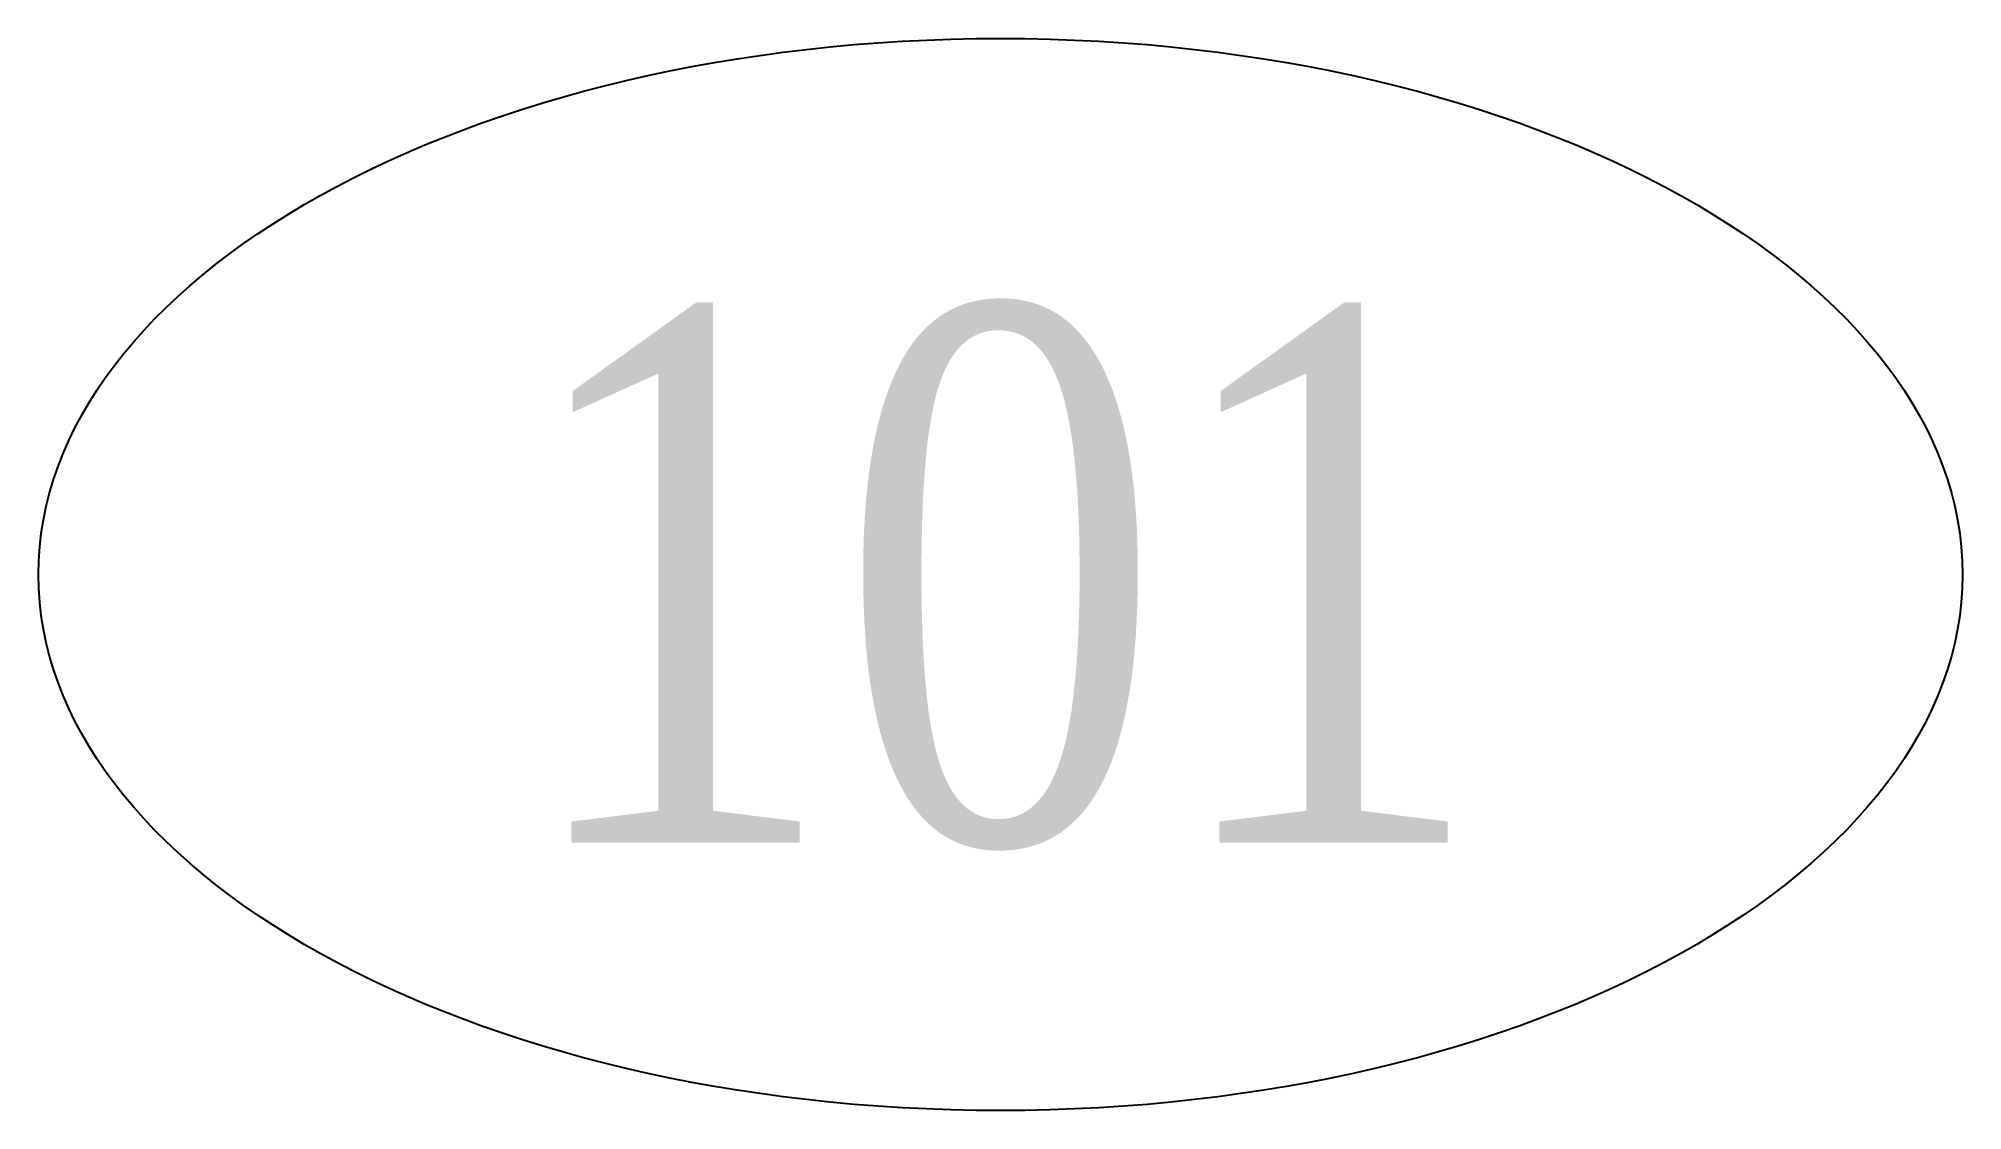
# Model space of a CAD drawing. Header units: inches. Extents: x -0.168 to 0.168, y -0.094 to 0.094.
import ezdxf
from ezdxf.enums import TextEntityAlignment as Align

# ---------------------------------------------------------------- set-up
doc = ezdxf.new("R2010")
doc.units = ezdxf.units.IN
doc.header["$MEASUREMENT"] = 0
doc.layers.add('0 @ 1', color=7, linetype='Continuous')
doc.styles.add('SerifAttr', font='times_0.ttf', dxfattribs={"width": 0.8, "height": 0.09375})

# ---------------------------------------------------------------- blocks, each defined once
blk = doc.blocks.new('Door Tag')
blk.add_ellipse((0, 0), major_axis=(-0.16819, 0), ratio=0.557411)
at = {"style": 'SerifAttr', "width": 0.8}
blk.add_attdef('DNUMBER', text='', height=0.09375, dxfattribs=at).set_placement((0, 0), align=Align.MIDDLE)

msp = doc.modelspace()

# ---------------------------------------------------------------- block references
at = {"layer": '0 @ 1'}
msp.add_blockref('Door Tag', (0, 0), dxfattribs=at).add_auto_attribs({'DNUMBER': '101'})

doc.saveas('drawing.dxf')
